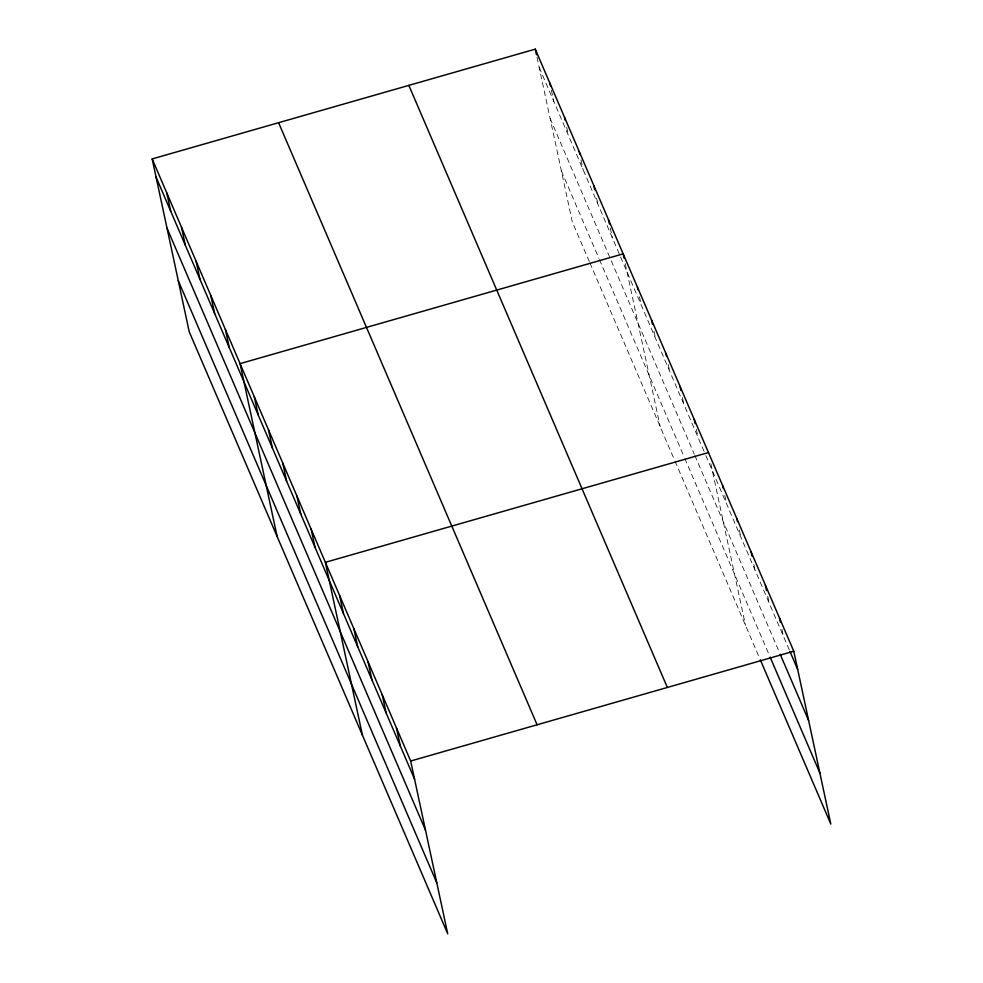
<?xml version="1.0" encoding="UTF-8"?>
<svg xmlns="http://www.w3.org/2000/svg" width="983" height="983" viewBox="0 0 983 983"><rect width="100%" height="100%" fill="white"/><g stroke="black" fill="none" stroke-linecap="round" stroke-linejoin="round"><path stroke-width="0.74" stroke-dasharray="4.92 3.69" d="M539.163 67.311L620.015 255.641M620.605 257.005L705.253 454.146M705.843 455.534L789.374 650.082M550.099 118.353L694.268 454.146M694.87 455.522L779.58 652.823M561.379 170.944L598.88 258.283M599.47 259.647L684.217 457.058M684.819 458.434L769.529 655.747M589.308 261.564L572.327 221.986L536.767 56.142M589.898 262.928L674.424 459.811M675.026 461.187L759.736 658.499M781.952 629.292L783.451 636.284M767.735 596.177L769.222 603.169M753.814 564.463L755.005 570.054M739.29 529.948L740.789 536.939M724.778 495.444L726.572 503.824M710.856 463.718L745.519 625.385M696.345 429.215L698.139 437.595M682.423 397.488L683.922 404.48M668.207 364.374L669.706 371.365M653.99 331.259L655.489 338.25M639.478 296.755L641.272 305.135M625.249 263.641L660.207 426.696M610.308 228.117L612.409 237.898M596.558 198.197L597.75 203.788M581.014 159.885L583.103 169.666M566.663 127.163L568.457 135.543M551.414 90.252L553.81 101.433"/><path stroke-width="1.47" d="M152.181 158.927L410.673 761.014L447.732 933.85L189.227 331.775L152.181 158.927L535.268 49.15L793.773 651.225L830.819 824.073L760.326 659.876M708.46 452.549L325.373 562.325L362.432 735.161M410.673 761.014L793.773 651.225M789.963 651.459L797.668 669.398M780.17 654.211L808.604 720.441M770.119 657.123L819.883 773.031M408.842 85.374L667.346 687.461M278.594 122.703L537.099 724.778M156.076 177.1L414.568 779.175M167.012 228.142L425.516 830.217M178.292 280.733L436.784 882.808M779.556 618.11L780.453 622.313M765.339 584.996L766.531 590.586M751.123 551.881L752.02 556.083M736.894 518.778L737.496 521.568M722.677 485.663L723.279 488.453M694.244 419.434L695.141 423.624M680.027 386.319L680.924 390.509M665.81 353.204L666.413 355.993M651.594 320.089L652.491 324.279M637.377 286.975L637.979 289.764M624.058 258.05L623.161 253.86L240.073 363.636L277.12 536.472M608.514 219.737L609.411 223.927M593.867 185.627L594.764 189.817M579.208 151.505L579.81 154.294M564.561 117.382L565.164 120.184M549.915 83.272L550.517 86.062M535.268 49.15L536.46 54.741M396.456 727.899L400.351 746.06M382.24 694.784L386.135 712.945M368.023 661.67L371.918 679.831M353.806 628.555L357.701 646.716M339.59 595.44L343.485 613.601M311.156 529.21L315.051 547.371M296.94 496.096L300.835 514.256M282.723 462.981L286.618 481.142M268.506 429.866L272.402 448.027M254.29 396.751L258.185 414.912M225.414 329.526L229.309 347.687M210.767 295.404L214.663 313.565M196.121 261.281L200.016 279.455M181.474 227.171L185.369 245.332M166.827 193.049L170.723 211.21"/></g></svg>
